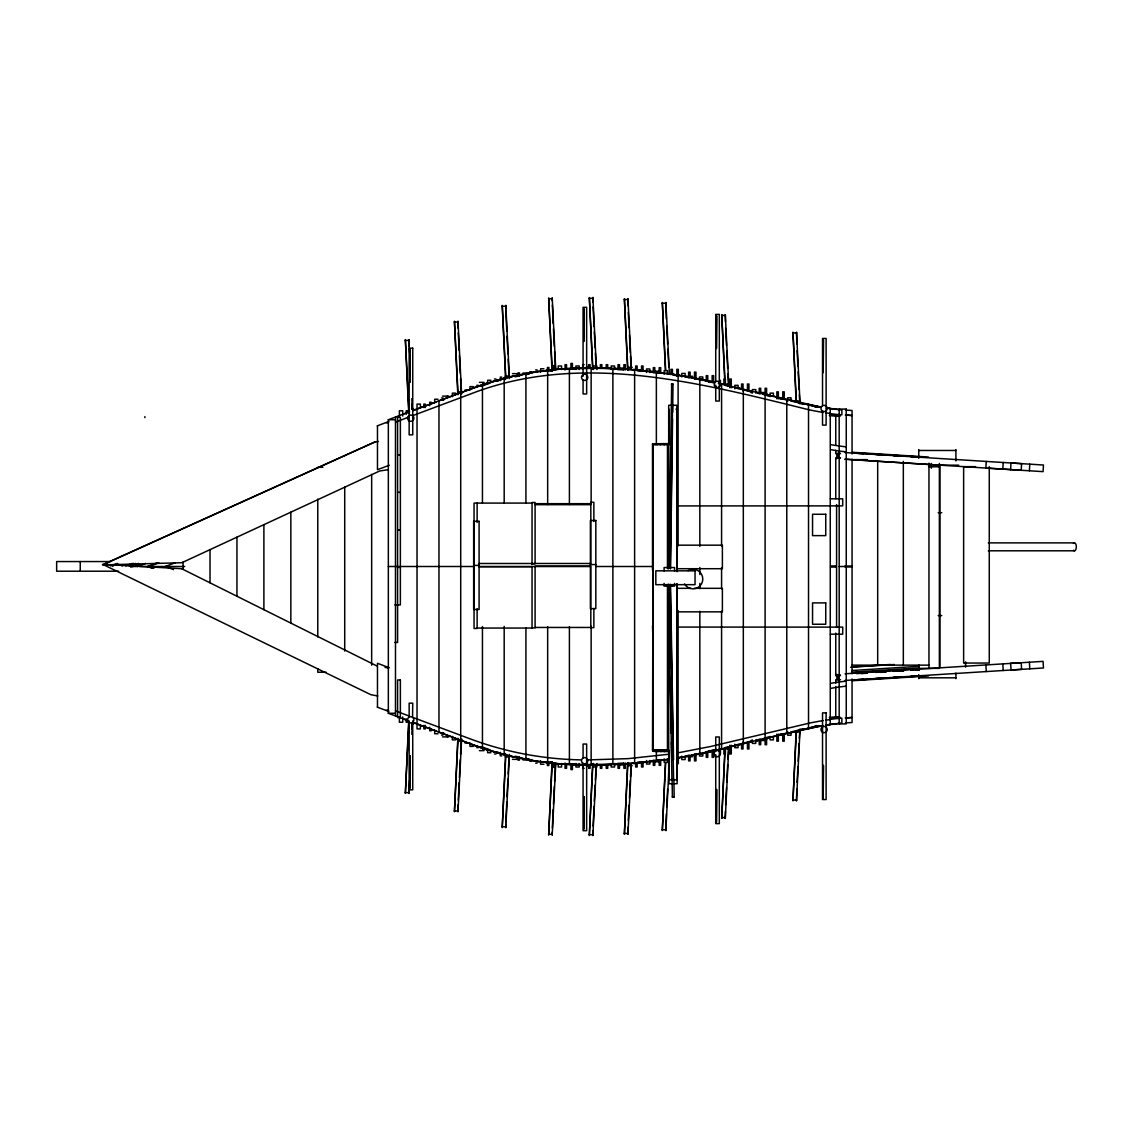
<?xml version="1.0" encoding="UTF-8"?>
<svg xmlns="http://www.w3.org/2000/svg" width="1133" height="1133" viewBox="0 0 1133 1133"><rect width="100%" height="100%" fill="white"/><g stroke="black" fill="none" stroke-linecap="round" stroke-linejoin="round"><path stroke-width="1.5" d="M668.725 568.752L671.671 384.002L673.016 384.101L672.634 412.242M670.297 568.511L672.52 405.302L671.699 405.217M670.509 568.752L672.549 419.281M660.497 750.414L652.509 750.216L653.005 550.029M408.956 790.466L408.9 793.525L409.579 780.297M505.828 824.654L505.785 827.713L509.411 754.394M552.253 832.132L552.21 835.191L555.751 763.642M592.984 830.602L592.885 835.602L596.34 765.809M458.143 804.699L457.987 811.879L461.528 740.331M505.87 822.728L506.748 802.051M628.079 827.175L627.923 834.37L631.378 764.577M725.432 811.313L725.276 818.493L728.816 746.944M552.366 827.996L553.159 809.529M593.111 826.099L594.018 806.413M796.811 789.205L796.499 800.974L800.04 729.425M458.284 800.11L459.12 782.691M628.305 820.533L629.056 805.181M725.658 804.657L726.508 787.534M666.374 813.848L665.864 830.687L669.065 766.205M408.645 721.848L405.359 793.412L408.9 721.863M411.846 734.34L412.355 723.732M457.803 738.447L454.432 811.766L458.058 738.447M505.615 754.281L502.231 827.6L505.856 754.281M552.026 761.758L548.655 835.078L552.281 761.758M592.63 763.925L589.33 835.488L592.871 763.939M627.654 762.693L624.368 834.242L627.909 762.707M665.425 762.551L662.309 830.574L665.68 762.551M724.752 752.128L721.721 818.38L725.177 748.601M796.145 731.068L792.944 800.861L796.4 731.068M411.846 729.029L412.115 723.732M459.389 777.394L460.281 759.747M460.55 754.451L461.273 740.331M507.017 796.754L507.91 779.107M508.179 773.811L509.071 756.164M553.428 804.232L554.334 786.585M554.604 781.288L555.496 763.628M592.814 764.676L561.147 763.954L566.174 763.684M575.677 764.166L561.147 763.954M594.301 801.116L595.108 785.226M595.377 779.929L596.085 765.809M629.424 798.114L630.316 780.467M630.5 776.926L631.123 764.577M666.728 806.795L667.634 789.135M726.777 782.252L727.669 764.591M727.938 759.294L728.576 746.944M797.108 782.379L797.915 766.489M798.184 761.192L799.077 743.545M799.346 738.249L799.799 729.411M985.852 468.056L986.276 461.443M1002.818 469.119L1003.201 462.505M1010.608 469.6L1010.99 462.986L1011.783 463.043M1029.373 470.776L1029.798 464.176M653.245 679.191L653.146 686.485M653.245 699.188L653.146 706.468M653.146 485.788L653.245 492.062M653.146 504.794L653.118 510.006M768.344 396.04L763.217 394.369M772.494 396.012L785.891 399.538L779.816 398.887M802.759 403.461L799.416 403.39M803.212 404.169L789.942 400.076M751.264 392.825L751.491 392.018L738.05 388.35M652.863 725.701L652.82 725.743A30.988 2.889 0 0 0 653.245 726.239M673.569 779.83L671.94 779.858L673.569 779.83L670.198 584.316M674.177 796.938L672.393 796.966L674.177 796.938L673.88 779.235M105.539 563.483L374.867 441.983L378.436 441.459M389.242 465.252L377.473 469.713L377.473 425.767M616.239 368.65L580.563 368.126A332.238 332.238 0 0 0 470.138 389.129L504.171 378.167M461.244 393.859L462.08 393.548M482.049 386.07L489.753 383.195M377.289 425.838L388.902 421.49M496.183 381.354L504.284 378.436M496.736 381.255L508.108 377.006M395.488 422.071L407.908 417.426M412.568 415.684L470.138 394.142C580.379 351.088 698.891 382.685 808.835 409.749A285.998 285.998 0 0 0 823.139 412.398M110.538 565.962L117.365 563.413M125.721 565.891L132.278 563.427M128.666 565.254L133.637 563.398M129.035 565.877L135.648 563.413M138.481 563.398L130.168 566.5L132.646 566.613L139.246 563.908M137.39 566.5L145.675 563.398M139.444 566.5L147.361 566.5L157.289 562.789M148.126 566.783L158.832 562.789M175.148 562.789L165.234 566.5L173.491 569.587M487.813 382.685L412.568 410.67L418.842 408.432M454.8 394.865L471.753 388.732M438.273 401.054L455.211 394.921M419.111 408.22L436.063 402.088M403.376 414.012L409.565 411.789L388.336 419.734L388.336 713.266L407.979 720.616L403.376 718.988M487.941 383.039C517.908 373.748 549.193 368.707 580.563 368.126A544.463 544.463 0 0 1 713.719 382.189M521.69 374.867L538.246 371.227M738.05 744.65L751.491 740.982L751.264 740.175M751.618 741.548L736.337 745.613M837.06 717.005L829.852 718.903M720.22 749.579L732.569 746.25M779.816 734.113L785.891 733.476L772.494 736.988M789.942 732.924L807.319 728.477M807.376 728.859L819.74 725.616M716.169 750.131L701.1 753.927M678.101 610.446L678.101 757.835L710.405 751.576L772.437 736.606M732.329 746.265L736.294 745.287M770.327 737.101L823.139 725.616A285.998 285.998 0 0 0 804.954 729.114A224.801 224.801 0 0 1 820.207 725.885M836.834 717.685L839.496 717.062M760.47 739.891L755.64 740.925L768.5 738.15L763.684 739.198M755.64 740.925L768.5 738.15M687.773 755.47L689.176 755.173M708.493 750.91L710.009 750.584M724.681 747.709L732.286 746.08M705.151 752.156L715.999 749.295M684.474 757.085L701.015 753.587M814.967 725.927L816.171 725.672M799.416 729.61L802.759 729.539M810.562 727.457L819.088 725.687M791.514 731.861L803.212 728.831M776.431 735.43L785.891 733.476M757.226 739.863L760.427 739.198M763.217 738.631L768.344 736.96M678.101 752.808L710.405 746.548L808.835 723.251A285.998 285.998 0 0 1 823.139 720.602M677.109 757.977L680.267 757.467M388.166 469.671L379.654 471.002L181.832 562.719L102.48 564.928L374.867 441.983M508.136 376.963L521.775 374.853M547.522 371.072L552.323 370.349M525.939 374.527L529.281 374.017M550.808 371.114L552.394 370.873M514.977 376.751L517.285 376.397M668.64 754.266L628.107 758.643L587.616 759.917M830.262 719.568L828.365 719.823A285.998 285.998 0 0 0 825.745 720.191M652.509 570.069L652.509 443.909L655.086 443.796M655.511 750.867L652.82 750.754L652.82 444.433L655.384 444.334M652.509 750.216L655.086 750.117M653.755 750.173L655.2 750.329M652.82 750.754L655.384 750.655M653.118 444.972L653.118 751.292L655.695 751.193M633.432 763.642L645.909 762.098M649.903 761.688L663.669 760.002M542.424 371.015L557.068 369.415M656.517 760.158L661.828 759.662M637.185 762.367L641.944 761.942M829.328 717.401L837.23 716.736M131.584 566.387L130.196 566.5L137.858 566.5M845.459 717.954L852.058 717.501A285.998 285.998 0 0 0 845.459 717.954M614.398 764.534L621.04 764.109M624.354 763.883L629.339 763.557L614.398 764.421M851.789 666.912L890.595 664.476M850.586 667.266L894.362 664.519M851.662 670.524L919.189 666.275M851.52 672.251L919.274 667.988M851.832 672.875L919.345 668.64M1010.693 663.386L1021.201 662.734L1021.612 669.348L1011.103 670L1010.565 663.4M845.034 673.795L1043.068 661.36L1043.479 667.974L845.076 680.437M856.562 673.597L867.439 672.988M875.752 672.393L886.204 671.742M893.186 671.303L903.822 670.694M910.62 670.198L919.401 669.716M861.349 673.611L866.618 673.285M880.667 672.407L885.935 672.067M898.228 671.303L903.497 670.963M915.79 670.198L919.302 669.971M858.219 679.517L863.488 679.191M875.767 678.412L881.035 678.086M893.328 677.307L898.596 676.982M910.875 676.217L916.144 675.877M857.44 679.97L869.577 679.205M876.503 678.766L886.898 678.115M893.824 677.676L905.947 676.925M911.144 676.599L919.798 676.047M852.228 680.749L928.494 675.962M617.697 763.373L623.221 763.075M566.174 369.316L561.147 369.046L592.814 368.324M561.147 369.046L575.677 368.834M552.026 371.242L548.655 297.922L548.712 298.786L552.267 298.673L555.751 369.358M592.63 369.075L589.33 297.512L589.401 298.376L592.956 298.262L596.34 367.191M627.654 370.307L624.368 298.758L624.439 299.608L627.994 299.494L631.378 368.423M505.615 378.719L502.231 305.4L502.301 306.264L505.856 306.151L509.411 378.606M665.425 370.449L662.309 302.426L662.38 303.29L665.935 303.177L669.405 373.862M457.803 394.553L454.432 321.234L454.489 322.098L458.044 321.984L461.528 392.669M724.752 380.872L721.721 314.62L721.792 315.484L725.347 315.371L728.816 386.056M408.73 412.908L405.359 339.588L405.416 340.452L408.971 340.339L409.579 352.703M796.145 401.932L792.944 332.139L793.015 333.003L796.57 332.89L800.04 403.575M671.487 405.217L671.699 405.373M596.539 764.902L610.021 764.577M654.279 443.796L657.282 443.754M654.577 444.334L657.579 444.278M654.279 750.117L657.282 750.074M654.577 750.655L657.579 750.598M654.874 751.193L657.891 751.137M656.474 443.754L660.27 443.711M656.772 444.278L660.581 444.235L656.644 444.051M656.474 750.074L660.27 750.018M656.772 750.598L660.581 750.556M657.069 751.137L660.879 751.094M659.463 443.711L663.98 443.669M659.76 444.235L664.278 444.207L659.689 444.094M659.463 750.018L663.98 749.989M659.76 750.556L664.278 750.513L656.644 750.372M660.072 751.094L664.589 751.052M663.159 443.669L668.286 443.64L668.286 568.624M663.159 749.989L668.286 749.947L668.286 584.472M668.583 750.485L663.471 750.513L668.583 750.485L667.776 750.485M663.768 751.052L668.881 751.023L659.987 750.952M584.189 364.684L582.702 364.684L582.702 368.211M586.214 367.347L588.409 367.347M628.843 367.29L632.186 367.29M619.255 368.069L623.886 368.069M543.939 368.777L540.597 368.777L540.597 372.318M535.64 369.896L537.127 369.896M654.18 371.213L658.811 371.213M529.748 371.751L531.235 371.751M522.936 373.054L526.279 373.054M512.47 373.649L517.101 373.649M508.632 376.029L505.29 376.029L505.29 379.555M688.113 376.312L692.745 376.312M501.82 377.133L500.333 377.133L500.333 380.674M494.455 379.003L495.942 379.003M490.986 380.291L487.643 380.291L487.643 383.804M479.372 382.345L484.018 382.345M482.686 383.45L484.173 383.45M723.775 384.144L728.42 384.144M476.795 385.319L478.282 385.319M473.325 386.608L469.983 386.608L469.983 390.134M465.026 389.964L466.513 389.964M459.148 391.82L460.635 391.82M759.464 392.514L764.095 392.514M455.678 393.123L452.336 393.123L452.336 396.649M442.521 396.125L447.153 396.125M447.379 396.097L448.866 396.097M441.502 397.952L442.989 397.952M438.032 399.255L434.69 399.255L434.69 402.767M442.521 400.204L443.669 400.204M793.511 400.756L798.142 400.756M431.22 402.215L429.733 402.215L429.733 405.756M412.072 408.914L413.559 408.914M675.934 409.169L677.123 409.169L677.123 571.712M407.682 410.769L406.195 410.769L406.195 414.31M840.219 416.108L835.757 416.108L835.757 445.184M388.265 419.734L395.403 419.734M386.311 422.736L388.534 422.736M668.286 443.64L667.464 443.64L667.464 568.624M667.776 444.164L668.583 444.702M918.75 450.467L955.912 450.467M840.516 453.285L837.783 453.285L837.783 457.987L840.516 457.987M840.219 453.738L835.757 453.738L835.757 450.311M397.584 454.829L400.36 454.829M840.219 457.718L835.757 457.718L835.757 498.619M852.058 459.644L867.439 459.644M958.716 465.167L939.923 465.167L939.923 667.153M975.598 466.654L963.631 466.654L963.631 663.046L989.265 663.046L989.265 466.654M928.961 466.782L939.37 466.782M317.778 467.306L322.834 467.306M397.584 492.345L400.36 492.345M830.333 498.817L842.711 498.817L842.711 505.87L678.101 505.927M477.12 608.761L477.12 628.489L474.061 628.489L474.061 503.094L532.043 503.08M535.088 503.675L590.817 503.675M535.088 504.681L590.817 504.681M938.209 512.697L941.75 512.697M397.584 529.876L400.36 529.876M988.288 542.877L1074.424 542.877M676.996 545.171L722.387 545.171L722.387 568.709L676.996 568.709M988.288 550.808L1074.424 550.808M110.482 561.557L56.65 561.557L56.65 571.216L118.653 571.216M479.217 563.483L590.335 563.483M532.043 563.852L535.088 563.852L535.088 502.5L532.043 502.5L532.043 564.432M590.392 564.56L595.831 564.56M473.651 565.395L479.089 565.395M830.588 565.948L835.885 565.948M844.991 566.033L852.058 566.033M148.89 566.5L184.721 566.5M388.336 566.5L474.09 566.5M479.217 566.528L590.335 566.528M596.156 566.5L653.019 566.5M839.185 566.557L846.252 566.443M478.834 566.698L532.043 566.698M830.588 567.052L835.885 567.052M844.991 566.967L852.058 566.967M397.584 567.392L400.36 567.392M676.996 588.324L690.96 588.324M694.458 588.324L722.387 588.324L722.387 611.848L676.996 611.848M394.808 604.923L400.36 604.923L400.36 417.298L397.584 417.298L397.584 642.453L394.808 642.453M938.209 615.587L941.75 615.587M678.101 627.073L842.711 627.13L842.711 634.183L830.333 634.183M535.088 627.455L590.817 627.455M532.043 627.894L535.088 627.894L535.088 566.103L590.817 566.103L590.817 627.668L593.862 627.668L593.862 608.393M477.12 628.05L532.043 628.05L532.043 566.542M852.058 665.142L928.961 665.142M918.75 668.371L939.37 668.371L939.37 463.397M326.191 672.251L317.778 672.251L317.778 668.711M840.516 675.013L837.783 675.013L837.783 679.715M840.219 675.721L835.757 675.721L835.757 633.12M918.75 677.817L955.912 677.817M840.516 679.715L835.757 679.715L835.757 683.142M386.311 710.264L388.534 710.264M388.265 713.266L395.403 713.266M840.219 717.345L835.757 717.345L835.757 686.556M407.682 722.231L406.195 722.231L406.195 718.69M412.072 724.086L413.559 724.086M431.22 730.785L429.733 730.785L429.733 727.244M793.511 732.244L798.142 732.244M442.521 732.796L443.669 732.796M438.032 733.745L434.69 733.745L434.69 730.233M441.502 735.048L442.989 735.048M442.521 736.875L447.153 736.875M447.379 736.903L448.866 736.903M455.678 739.877L452.336 739.877L452.336 736.351M759.464 740.486L764.095 740.486M459.148 741.18L460.635 741.18M465.026 743.036L466.513 743.036M473.325 746.392L469.983 746.392L469.983 742.866M476.795 747.681L478.282 747.681M723.775 748.856L728.42 748.856M482.686 749.55L484.173 749.55M668.286 749.947L667.464 749.947L667.464 584.472M479.372 750.655L484.018 750.655M668.881 751.023L668.073 750.485M490.986 752.709L487.643 752.709L487.643 749.196M494.455 753.997L495.942 753.997M501.82 755.867L500.333 755.867L500.333 752.326M688.113 756.688L692.745 756.688M508.632 756.971L505.29 756.971L505.29 753.445M512.47 759.351L517.101 759.351M522.936 759.946L526.279 759.946M529.748 761.249L531.235 761.249M654.18 761.787L658.811 761.787M535.64 763.104L537.127 763.104M676.84 763.67L678.327 763.67L678.327 756.617M543.939 764.223L540.597 764.223L540.597 760.682M619.255 764.931L623.886 764.931M586.214 765.653L588.409 765.653M628.843 765.71L632.186 765.71M584.189 768.316L582.702 768.316L582.702 764.789M671.996 783.724L668.98 783.724L668.98 750.145M673.059 783.724L677.123 783.724L677.123 584.076M181.705 568.724L376.666 665.864M663.74 444.674L668.881 444.702M664.037 751.533L669.192 751.561L668.371 751.023M659.987 444.632L664.547 444.674M664.547 750.995L656.942 750.91M660.284 751.491L664.844 751.533M660.808 444.632L654.69 444.547M657.253 751.448L661.106 751.491M654.392 444.009L657.452 444.051M657.763 444.589L652.82 444.433M654.69 750.867L657.763 750.91M655.001 751.391L658.061 751.448M596.539 368.098L610.021 368.423M672.124 384.002L672.988 384.073M672.124 384.172L671.345 384.129M580.563 759.861C542.919 759.167 505.403 752.029 470.138 738.858L412.568 717.316L412.738 703.168L409.155 703.168L409.155 717.316M793.015 799.997L796.57 800.11M405.416 792.548L408.971 792.661M721.792 817.516L725.347 817.629M454.489 810.902L458.044 811.016M662.38 829.71L665.935 829.823M502.301 826.736L505.856 826.849M624.439 833.392L627.994 833.506M589.401 834.624L592.956 834.738M548.712 834.214L552.267 834.327M655.2 444.009L652.509 443.909M655.809 751.391L653.118 751.292M617.697 369.627L623.221 369.924M181.875 568.724L102.607 564.305L370.916 694.727L377.771 695.959M614.398 368.579L629.339 369.443L624.354 369.117M852.228 452.251L928.494 457.038M857.44 453.03L869.577 453.795M876.503 454.234L886.898 454.885M893.824 455.324L905.947 456.075M911.144 456.401L919.798 456.953M845.076 452.563L1043.479 465.026L1043.068 471.64L988.004 468.184M858.219 453.483L863.488 453.809M875.767 454.588L881.035 454.914M893.328 455.693L898.596 456.018M910.875 456.783L916.144 457.123M1011.018 462.986L1021.612 463.652L1021.201 470.266L845.034 459.205M845.062 459.205L940.872 465.224M614.398 368.466L621.04 368.891M845.459 415.046L852.058 415.499A285.998 285.998 0 0 1 845.459 415.046M837.23 416.264L829.328 415.599M628.107 369.344L675.367 374.711L715.192 382.572M637.185 370.633L641.944 371.058M656.517 372.842L661.828 373.338M542.424 761.985L557.068 763.585M649.903 371.312L663.669 372.998M633.432 369.358L645.909 370.902M830.262 413.432L828.365 413.177A285.998 285.998 0 0 1 825.745 412.809M673.285 375.15L677.152 375.674M514.977 756.249L517.285 756.603M550.808 761.886L552.394 762.127M525.939 758.473L529.281 758.983M547.522 761.928L552.323 762.651M508.136 756.037L521.775 758.147M667.649 373.493L680.267 375.533M385.036 667.408L388.378 668.031M538.246 761.773L521.69 758.133M701.015 379.413L684.474 375.915M757.226 393.137L760.427 393.802M776.431 397.57L785.891 399.524M791.514 401.139L807.319 404.523M810.562 405.543L819.088 407.314M814.967 407.073L816.171 407.328M705.151 380.844L712.756 382.472M724.681 385.291L732.286 386.919M687.773 377.53L689.176 377.827M708.493 382.09L710.009 382.416M755.64 392.075L768.5 394.851L763.684 393.802M763.684 393.802L768.5 394.851M836.834 415.315L839.496 415.938M768.457 395.459L772.437 396.394M718.379 383.322L736.294 387.713M735.77 387.585L820.519 406.959A285.998 285.998 0 0 1 804.954 403.886A224.801 224.801 0 0 0 820.207 407.115M701.1 379.073L713.507 382.175M807.376 404.141L819.74 407.384M829.852 414.097L837.06 415.995M736.337 387.387L751.618 391.451M720.22 383.421L732.569 386.75M504.171 754.833L470.138 743.871A332.238 332.238 0 0 0 580.563 764.874L628.107 763.656L668.64 759.28A544.463 544.463 0 0 1 580.563 764.874C549.193 764.293 517.908 759.252 487.941 749.961M418.842 724.568L412.653 722.33L487.813 750.315M419.111 724.78L436.063 730.912M438.273 731.946L455.211 738.079M454.8 738.135L471.753 744.268M148.126 566.217L153.861 568.355M147.361 566.5L152.318 568.355M116.586 563.696L122.576 565.933M395.488 710.929L409.466 716.155M377.289 707.162L388.902 711.51M496.183 751.646L508.108 755.994M461.244 739.141L462.08 739.452M482.049 746.93L489.753 749.805M389.242 667.748L377.473 663.287L377.473 707.233M653.245 710.717L652.82 709.385M653.231 483.904L652.82 483.14A31.554 5.297 0 0 1 653.245 482.233M112.436 565.24L112.918 566.5M653.245 482.389L652.82 481.313A30.973 2.889 0 0 1 653.316 480.817M1029.373 662.224L1029.798 668.824M1002.818 663.881L1003.201 670.495M985.852 664.944L986.276 671.557M796.57 332.89L796.527 332.167L796.811 343.795M725.347 315.371L725.304 314.634L725.432 321.687M665.935 303.177L665.892 302.454L666.374 319.152M627.994 299.494L627.923 298.63L628.079 305.825M592.956 298.262L592.885 297.398L592.984 302.398M552.267 298.673L552.21 297.809L552.253 300.868M505.856 306.151L505.785 305.287L505.828 308.346M458.044 321.984L457.987 321.121L458.143 328.301M408.971 340.339L408.928 339.617L409.07 346.67M797.108 350.621L797.915 366.511M798.184 371.808L799.077 389.455M799.346 394.751L799.799 403.589M726.508 345.466L725.658 328.343M726.777 350.748L727.669 368.409M727.938 373.706L728.576 386.056M666.728 326.205L667.634 343.865M667.904 349.162L668.796 366.809M629.056 327.819L628.305 312.467M629.424 334.886L630.316 352.533M630.5 356.074L631.123 368.423M594.018 326.587L593.111 306.901M594.301 331.884L595.108 347.774M595.377 353.071L596.085 367.191M553.159 323.471L552.366 305.004M553.428 328.768L554.334 346.415M554.604 351.712L555.496 369.372M506.748 330.949L505.87 310.272M507.017 336.246L507.91 353.893M508.179 359.189L509.071 376.836M459.12 350.309L458.284 332.89M459.389 355.606L460.281 373.253M460.55 378.549L461.273 392.669M411.846 403.971L412.115 409.268M793.015 333.003L796.4 401.932M721.792 315.484L725.177 384.399M662.38 303.29L665.68 370.449M624.439 299.608L627.909 370.293M589.401 298.376L592.871 369.061M548.712 298.786L552.281 371.242M502.301 306.264L505.856 378.719M454.489 322.098L458.058 394.553M411.846 398.66L412.355 409.268M405.416 340.452L408.985 412.908M652.509 625.869L653.005 639.975M670.524 584.628L673.54 759.776M668.725 584.628L669.022 602.331M669.178 611.169L670.155 667.79M670.311 676.642L671.288 733.263M671.444 742.115L671.742 759.804M672.081 779.263L672.393 796.966M668.569 584.331L671.94 779.858M965.557 661.884L965.557 667.153M955.912 449.617L955.912 460.961M955.912 673.087L955.912 678.667M931.383 463.454L931.383 468.184M928.961 463.156L928.961 668.371M918.75 449.617L918.75 458.341M918.75 664.83L918.75 669.107M918.75 674.673L918.75 678.667M903.327 461.4L903.327 665.142M877.693 461.4L877.693 665.142M852.058 454.007L852.058 410.486A285.998 285.998 0 0 1 845.459 410.033M852.058 459.262L852.058 673.738M852.058 678.993L852.058 722.514A285.998 285.998 0 0 0 845.459 722.967M836.862 453.37L836.862 458.667M836.862 674.333L836.862 679.63M836.593 504.582L836.593 627.37M822.53 405.656L822.53 338.455L826.113 338.455L826.113 425.116L822.53 425.116L822.53 410.967M808.523 404.665L808.523 728.335M791.046 401.266L791.046 397.768L787.704 397.768L787.704 401.266M791.046 731.734L791.046 735.232L787.704 735.232L787.704 731.734M786.784 399.737L786.784 733.263M784.234 398.887L784.234 391.82L782.747 391.82L782.747 398.887M784.234 734.113L784.234 741.18L782.747 741.18L782.747 734.113M778.357 398.887L778.357 391.82L776.87 391.82L776.87 398.887M778.357 734.113L778.357 741.18L776.87 741.18L776.87 734.113M773.4 396.621L773.4 393.123L770.058 393.123L770.058 396.621M773.4 736.379L773.4 739.877L770.058 739.877L770.058 736.379M766.588 395.36L766.588 388.279L765.101 388.279L765.101 744.721L766.588 744.721L766.588 737.64M760.71 391.82L760.71 388.279L759.223 388.279L759.223 393.59M760.71 741.18L760.71 744.721L759.223 744.721L759.223 739.41M755.753 393.094L755.753 389.582L752.411 389.582L752.411 393.094M755.753 739.906L755.753 743.418L752.411 743.418L752.411 739.906M748.941 391.041L748.941 384.016L747.454 384.016L747.454 391.041M748.941 741.959L748.941 748.984L747.454 748.984L747.454 741.959M743.319 389.426L743.319 743.574M743.05 391.041L743.05 384.016L741.563 384.016L741.563 389.285M743.05 741.959L743.05 748.984L741.563 748.984L741.563 743.715M738.093 388.846L738.093 385.319L734.75 385.319L734.75 388.846M738.093 744.154L738.093 747.681L734.75 747.681L734.75 744.154M731.281 387.769L731.281 379.003L729.794 379.003L729.794 387.769M731.281 745.231L731.281 753.997L729.794 753.997L729.794 745.231M725.403 384.257L725.403 379.003L723.916 379.003L723.916 384.257M725.403 748.743L725.403 753.997L723.916 753.997L723.916 748.743M721.579 384.087L721.579 545.979M721.579 567.619L721.579 588.778M721.579 611.211L721.579 748.913M720.446 380.291L720.446 383.818M720.446 749.182L720.446 752.709M715.73 381.58L715.73 314.379L719.313 314.379L719.313 401.04L715.73 401.04L715.73 385.121M715.73 751.122L715.73 736.974L719.313 736.974L719.313 823.62L715.73 823.62L715.73 754.649M713.634 382.671L713.634 375.646L712.147 375.646L712.147 382.671M713.634 750.329L713.634 757.354L712.147 757.354L712.147 750.329M707.757 380.915L707.757 375.646L706.27 375.646L706.27 380.915M707.757 752.085L707.757 757.354L706.27 757.354L706.27 752.085M702.8 380.476L702.8 376.949L699.458 376.949L699.458 380.476M702.8 752.524L702.8 756.051L699.458 756.051L699.458 752.524M699.84 379.158L699.84 546.418M699.84 567.534L699.84 574.573M699.84 583.368L699.84 588.65M699.84 611.225L699.84 753.842M695.988 379.144L695.988 372.12L694.501 372.12L694.501 379.144M695.988 753.856L695.988 760.88L694.501 760.88L694.501 753.856M690.096 377.388L690.096 372.12L688.609 372.12L688.609 377.388M690.096 755.612L690.096 760.88L688.609 760.88L688.609 755.612M685.139 376.935L685.139 373.423L681.797 373.423L681.797 376.935M685.139 756.065L685.139 759.577L681.797 759.577L681.797 756.065M678.327 376.383L678.327 369.33L676.84 369.33L676.84 376.383M678.101 375.165L678.101 545.95M676.826 571.358L676.826 405.288L668.682 405.288L668.682 567.831M676.826 583.736L676.826 779.844L668.682 779.844L668.682 585.492M674.546 570.919L674.546 567.548L664.094 567.548L664.094 570.919M674.546 583.41L674.546 586.129L664.094 586.129L664.094 583.41M672.45 374.626L672.45 369.33L670.963 369.33L670.963 374.626M671.713 584.883L671.713 586.129M668.98 409.169L668.98 444.504M667.493 374.173L667.493 370.633L664.15 370.633L664.15 374.173M667.493 758.827L667.493 762.367L664.15 762.367L664.15 758.827M666.912 584.883L666.912 586.129M660.681 372.955L660.681 367.659L659.194 367.659L659.194 372.955M660.681 760.045L660.681 765.341L659.194 765.341L659.194 760.045M656.361 372.077L656.361 444.363M656.361 750.598L656.361 760.923M654.803 372.955L654.803 367.659L653.316 367.659L653.316 372.955M654.803 760.045L654.803 765.341L653.316 765.341L653.316 760.045M649.846 372.502L649.846 368.961L646.504 368.961L646.504 372.502M649.846 760.498L649.846 764.039L646.504 764.039L646.504 760.498M643.034 371.27L643.034 365.987L641.547 365.987L641.547 371.27M643.034 761.73L643.034 767.013L641.547 767.013L641.547 761.73M637.143 369.514L637.143 365.987L635.655 365.987L635.655 369.514M637.143 763.486L637.143 767.013L635.655 767.013L635.655 763.486M634.622 369.868L634.622 763.132M625.374 369.995L625.374 364.684L623.886 364.684L623.886 369.995M625.374 763.005L625.374 768.316L623.886 768.316L623.886 763.005M619.496 368.211L619.496 364.684L618.009 364.684L618.009 368.211M619.496 764.789L619.496 768.316L618.009 768.316L618.009 764.789M614.539 369.514L614.539 365.987L611.197 365.987L611.197 369.514M614.539 763.486L614.539 767.013L611.197 767.013L611.197 763.486M612.882 368.522L612.882 764.478M607.727 368.211L607.727 364.684L606.24 364.684L606.24 368.211M607.727 764.789L607.727 768.316L606.24 768.316L606.24 764.789M601.85 368.211L601.85 364.684L600.363 364.684L600.363 368.211M601.85 764.789L601.85 768.316L600.363 768.316L600.363 764.789M596.893 369.514L596.893 365.987L593.55 365.987L593.55 369.514M596.893 763.486L596.893 767.013L593.55 767.013L593.55 763.486M593.862 521.463L593.862 502.273L590.817 502.273L590.817 563.625M591.143 368.041L591.143 503.194M591.143 626.294L591.143 764.959M590.081 368.211L590.081 364.684L588.594 364.684L588.594 368.211M590.081 764.789L590.081 768.316L588.594 768.316L588.594 764.789M583.07 376.283L583.07 307.312L586.653 307.312L586.653 393.958L583.07 393.958L583.07 379.81M583.07 758.189L583.07 744.041L586.653 744.041L586.653 830.687L583.07 830.687L583.07 763.486M579.232 369.514L579.232 365.987L575.89 365.987L575.89 369.514M579.232 763.486L579.232 767.013L575.89 767.013L575.89 763.486M572.42 368.678L572.42 363.396L570.933 363.396L570.933 368.678M572.42 764.322L572.42 769.604L570.933 769.604L570.933 764.322M569.403 368.537L569.403 504.539M569.403 626.691L569.403 764.463M566.542 368.211L566.542 364.684L565.055 364.684L565.055 369.981M566.542 764.789L566.542 768.316L565.055 768.316L565.055 763.019M561.586 369.514L561.586 365.987L558.243 365.987L558.243 369.514M561.586 763.486L561.586 767.013L558.243 767.013L558.243 763.486M554.773 369.146L554.773 365.619L553.286 365.619L553.286 369.146M554.773 763.854L554.773 767.381L553.286 767.381L553.286 763.854M548.896 371.001L548.896 367.474L547.409 367.474L547.409 371.001M548.896 761.999L548.896 765.526L547.409 765.526L547.409 761.999M547.664 370.378L547.664 504.567M547.664 626.662L547.664 762.622M525.924 373.663L525.924 503.307M525.924 627.937L525.924 759.337M519.466 376.383L519.466 372.87L517.979 372.87L517.979 376.383M519.466 756.617L519.466 760.13L517.979 760.13L517.979 756.617M504.185 378.464L504.185 503.151M504.185 626.337L504.185 754.536M482.446 384.823L482.446 502.91M482.446 626.563L482.446 748.177M477.12 503.08L477.12 522.37M460.706 392.655L460.706 740.345M438.967 400.785L438.967 732.215M425.328 407.611L425.328 404.084L423.841 404.084L423.841 407.611M425.328 725.389L425.328 728.916L423.841 728.916L423.841 725.389M420.371 407.611L420.371 404.084L417.029 404.084L417.029 728.916L420.371 728.916L420.371 725.389M412.738 720.843L412.738 789.814L409.155 789.814L409.155 720.843M402.725 416.08L402.725 410.769L399.382 410.769L399.382 416.08M402.725 716.92L402.725 722.231L399.382 722.231L399.382 716.92M395.488 417.057L395.488 715.943M371.666 474.373L371.666 665.184M344.715 486.737L344.715 651.05M317.778 499.101L317.778 636.916M290.841 512.158L290.841 623.079M263.89 524.65L263.89 609.653M236.953 537.127L236.953 596.227M210.016 549.618L210.016 582.787M183.079 562.11L183.079 569.361M144.882 416.59L144.882 417.666M80.245 561.557L80.245 571.216M1073.461 543.415A3.965 1.926 -90 0 1 1076.35 546.842A3.965 1.926 -90 0 1 1073.461 550.284M846.294 451.84A184.028 184.028 0 0 1 831.126 449.716M846.294 446.827A184.028 184.028 0 0 1 831.126 444.688M829.455 413.559A224.801 224.801 0 0 0 841.861 414.862L841.861 409.834A224.801 224.801 0 0 1 826.368 408.107M840.19 409.565A285.998 285.998 0 0 1 828.365 408.163L830.262 408.418L830.262 724.582L825.745 725.219A285.998 285.998 0 0 1 840.19 723.435M831.126 683.284A184.028 184.028 0 0 1 846.294 681.16M831.126 688.312A184.028 184.028 0 0 1 846.294 686.173M829.455 719.441A224.801 224.801 0 0 1 841.861 718.138L841.861 723.166A224.801 224.801 0 0 0 826.368 724.893M721.976 748.828A544.463 544.463 0 0 1 677.038 758.019M688.128 570.593A9.772 9.772 0 0 1 701.483 574.176A9.772 9.772 0 0 1 697.9 587.531A9.772 9.772 0 0 1 684.544 583.948M653.302 468.368A31.582 5.297 0 0 1 653.245 466.569M653.302 710.943A31.582 5.297 0 0 1 653.245 709.145M653.302 726.607A31.582 5.297 0 0 1 653.245 724.808M653.259 466.286A31.002 2.889 0 0 1 653.316 465.295M668.583 444.164L663.471 444.207L668.583 444.164M583.962 308.912L583.764 341.401L583.962 308.912M716.623 315.98L716.424 348.468L716.623 315.98M823.408 340.07L823.209 372.545L823.408 340.07M412.738 348.185L409.155 348.185L409.155 434.831L412.738 434.831L412.738 348.185M410.047 349.785L409.849 382.274L410.047 349.785M846.252 409.084L839.185 409.084L839.185 723.916L846.252 723.916L846.252 409.084M825.745 514.269L812.545 514.269L812.545 535.626L825.745 535.626L825.745 514.269M595.831 520.486L590.392 520.486L590.392 608.648L595.831 608.648L595.831 520.486M479.089 521.307L473.651 521.307L473.651 609.469L479.089 609.469L479.089 521.307M695.039 570.834L655.823 570.834L655.823 584.67L695.039 584.67L695.039 570.834M825.745 602.898L812.545 602.898L812.545 624.241L825.745 624.241L825.745 602.898M400.36 679.97L397.584 679.97L397.584 717.501L400.36 717.501L400.36 679.97M826.113 712.884L822.53 712.884L822.53 799.544L826.113 799.544L826.113 712.884M410.047 755.725L409.849 788.214L410.047 755.725M823.408 765.455L823.209 797.929L823.408 765.455M716.623 789.531L716.424 822.02L716.623 789.531M583.962 796.598L583.764 829.087L583.962 796.598M822.53 411.194A3.144 3.144 0 0 0 827.246 408.461A3.144 3.144 0 0 0 822.53 405.741A3.144 3.144 0 0 0 822.53 411.194M583.084 380.037A3.144 3.144 0 0 0 587.8 377.303A3.144 3.144 0 0 0 583.084 374.584A3.144 3.144 0 0 0 583.084 380.037M715.744 387.104A3.144 3.144 0 0 0 720.461 384.384A3.144 3.144 0 0 0 715.744 381.651A3.144 3.144 0 0 0 715.744 387.104M409.169 420.909A3.144 3.144 0 0 0 413.885 418.19A3.144 3.144 0 0 0 409.169 415.457A3.144 3.144 0 0 0 409.169 420.909M822.53 732.258A3.144 3.144 0 0 0 827.246 729.539A3.144 3.144 0 0 0 822.53 726.82A3.144 3.144 0 0 0 822.53 732.258M715.093 755.838A3.144 3.144 0 0 0 720.347 754.436A3.144 3.144 0 0 0 716.495 750.584A3.144 3.144 0 0 0 715.093 755.838M582.433 762.92A3.144 3.144 0 0 0 587.687 761.503A3.144 3.144 0 0 0 583.835 757.651A3.144 3.144 0 0 0 582.433 762.92M409.169 722.542A3.144 3.144 0 0 0 413.885 719.809A3.144 3.144 0 0 0 409.169 717.09A3.144 3.144 0 0 0 409.169 722.542"/></g></svg>
